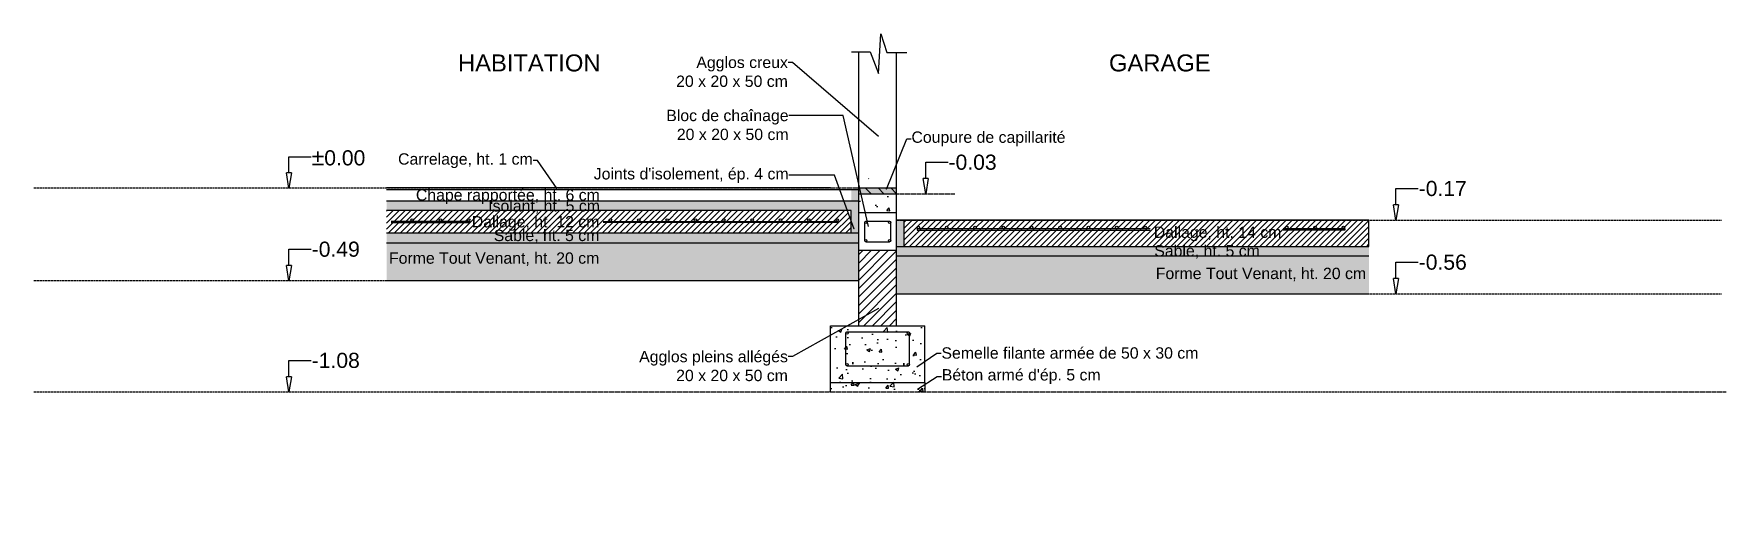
# Model space of a CAD drawing. Header units: millimetres. Extents: x -2464 to 6494, y -111 to 2448.
import ezdxf
from ezdxf import colors
from ezdxf.entities.mleader import LeaderData, LeaderLine
from ezdxf.math import Vec2, Vec3

# ---------------------------------------------------------------- set-up
doc = ezdxf.new("R2010")
doc.units = ezdxf.units.MM
doc.linetypes.add('ACAD_ISO02W100', pattern=[15, 12, -3])
doc.styles.get("Standard").update_dxf_attribs({"font": 'arial.ttf', "height": 60})

# ---------------------------------------------------------------- blocks, each defined once
blk = doc.blocks.new('_ClosedBlank')
at = {"color": 0, "linetype": 'ByBlock', "lineweight": -2}
for p, q in [((-1, 0.17), (0, 0)), ((-1, 0.17), (-1, -0.17)), ((0, 0), (-1, -0.17))]:
    blk.add_line(p, q, dxfattribs=at)

msp = doc.modelspace()

# ---------------------------------------------------------------- hatches: boundary and pattern name
h = msp.add_hatch()
h.set_pattern_fill('HONEY', color=30, scale=7)
h.paths.add_polyline_path([(1824.1, 1562.5), (-597, 1562.5), (-597, 1512.5), (1842.7, 1512.5)])
h.paths.add_polyline_path([(1903, 1562.5), (1824.1, 1562.5), (1842.7, 1512.5), (1863, 1512.5), (1863, 1392.5), (1903, 1392.5), (1903, 1402.5)])
h.paths.add_polyline_path([(-68.5, 1475), (553.1, 1475), (553.1, 1598.6), (-68.5, 1598.6)], flags=9)
h.paths.add_polyline_path([(-451.3, 1531.4), (552.5, 1531.4), (552.5, 1655), (-451.3, 1655)], flags=9)
h = msp.add_hatch(color=30)
h.dxf.hatch_style = 1
h.paths.add_polyline_path([(1863, 1392.5), (1903, 1392.5), (1903, 1402.5), (1903, 1622.5), (1863, 1622.5)])
h.paths.add_polyline_path([(2103, 1322.5), (2143, 1322.5), (2143, 1462.5), (2103, 1462.5)])
at = {"true_color": 0x136734}
h = msp.add_hatch(color=116, dxfattribs=at)
h.dxf.hatch_style = 1
h.paths.add_polyline_path([(2103, 1601.8), (2103, 1632.5), (1903, 1632.5), (1903, 1601.8)])
h = msp.add_hatch()
h.set_pattern_fill('ANSI31', color=256, scale=15, angle=90)
h.paths.add_polyline_path([(1929.8, 1682), (1956.5, 1682), (1948.2, 1632.5), (2103, 1632.5), (2103, 1601.8), (1943.1, 1601.8), (1943.2, 1602)])
h = msp.add_hatch()
h.set_pattern_fill('ANSI31', color=256, scale=7)
h.paths.add_polyline_path([(1863, 1392.5), (1863, 1458.1), (1842.7, 1512.5), (-597, 1512.5), (-597, 1392.5)])
h.paths.add_polyline_path([(588, 1455.5, -0.414214), (581, 1462.5, -1), (595, 1462.5, -0.414214), (588, 1455.5), (738, 1455.5, -0.414214), (731, 1462.5, -1), (745, 1462.5, -0.414214), (738, 1455.5), (888, 1455.5, -0.414214), (881, 1462.5, -1), (895, 1462.5, -0.414214), (888, 1455.5), (1038, 1455.5, -0.414214), (1031, 1462.5, -1), (1045, 1462.5, -0.414214), (1038, 1455.5), (1188, 1455.5, -0.414214), (1181, 1462.5, -1), (1195, 1462.5, -0.414214), (1188, 1455.5), (1338, 1455.5, -0.414214), (1331, 1462.5, -1), (1345, 1462.5, -0.414214), (1338, 1455.5), (1488, 1455.5, -0.414214), (1481, 1462.5, -1), (1495, 1462.5, -0.414214), (1488, 1455.5), (1638, 1455.5, -0.414214), (1631, 1462.5, -1), (1645, 1462.5, -0.414214), (1638, 1455.5), (1788, 1455.5, -0.414214), (1781, 1462.5, -1), (1795, 1462.5, -0.414214), (1788, 1455.5)], flags=16)
h.paths.add_polyline_path([(4603, 1322.5), (4603, 1462.5), (2143, 1462.5), (2143, 1322.5)])
h.paths.add_polyline_path([(2218, 1415.5, -0.414214), (2211, 1422.5, -1), (2225, 1422.5, -0.414214), (2218, 1415.5), (2368, 1415.5, -0.414214), (2361, 1422.5, -1), (2375, 1422.5, -0.414214), (2368, 1415.5), (2518, 1415.5, -0.414214), (2511, 1422.5, -1), (2525, 1422.5, -0.414214), (2518, 1415.5), (2668, 1415.5, -0.414214), (2661, 1422.5, -1), (2675, 1422.5, -0.414214), (2668, 1415.5), (2818, 1415.5, -0.414214), (2811, 1422.5, -1), (2825, 1422.5, -0.414214), (2818, 1415.5), (2968, 1415.5, -0.414214), (2961, 1422.5, -1), (2975, 1422.5, -0.414214), (2968, 1415.5), (3118, 1415.5, -0.414214), (3111, 1422.5, -1), (3125, 1422.5, -0.414214), (3118, 1415.5), (3268, 1415.5, -0.414214), (3261, 1422.5, -1), (3275, 1422.5, -0.414214), (3268, 1415.5), (3418, 1415.5, -0.414214), (3411, 1422.5, -1), (3425, 1422.5, -0.414214), (3418, 1415.5)], flags=16)
h.paths.add_polyline_path([(-68.5, 1475), (553.1, 1475), (553.1, 1598.6), (-68.5, 1598.6)], flags=9)
h.paths.add_polyline_path([(-155.2, 1390.5), (550.3, 1390.5), (550.3, 1514.2), (-155.2, 1514.2)], flags=9)
h.paths.add_polyline_path([(-39.1, 1317.2), (550, 1317.2), (550, 1440.9), (-39.1, 1440.9)], flags=9)
h.paths.add_polyline_path([(3448, 1235.9), (4037.1, 1235.9), (4037.1, 1359.6), (3448, 1359.6)], flags=9)
h.paths.add_polyline_path([(3443.1, 1335.1), (4148.6, 1335.1), (4148.6, 1458.7), (3443.1, 1458.7)], flags=24)
h = msp.add_hatch()
h.set_pattern_fill('AR-CONC', color=256)
h.paths.add_polyline_path([(2103, 1601.8), (1914.5, 1601.8), (1937.3, 1502.5), (2103, 1502.5)])
h.paths.add_polyline_path([(1914.5, 1601.8), (1903, 1601.8), (1903, 1502.5), (1937.3, 1502.5)])
h = msp.add_hatch()
h.set_pattern_fill('GRAVEL', color=14, scale=10)
h.paths.add_polyline_path([(-597, 1342.5), (-597, 1142.5), (1903, 1142.5), (1903, 1252.5), (1903, 1342.5)])
h.paths.add_polyline_path([(2103, 1272.5), (2103, 1072.5), (4603, 1072.5), (4603, 1272.5)])
h.paths.add_polyline_path([(-39.1, 1317.2), (550, 1317.2), (550, 1440.9), (-39.1, 1440.9)], flags=9)
h.paths.add_polyline_path([(-593.7, 1198.1), (549.7, 1198.1), (549.7, 1321.8), (-593.7, 1321.8)], flags=24)
h.paths.add_polyline_path([(3453.1, 1116.8), (4596.6, 1116.8), (4596.6, 1240.5), (3453.1, 1240.5)], flags=24)
h.paths.add_polyline_path([(3448, 1235.9), (4037.1, 1235.9), (4037.1, 1359.6), (3448, 1359.6)], flags=9)
h = msp.add_hatch()
h.set_pattern_fill('AR-SAND', color=150, scale=0.8)
h.paths.add_polyline_path([(1903, 1392.5), (-597, 1392.5), (-597, 1342.5), (1903, 1342.5)])
h.paths.add_polyline_path([(4603, 1322.5), (2103, 1322.5), (2103, 1272.5), (4603, 1272.5)])
h.paths.add_polyline_path([(3448, 1235.9), (4037.1, 1235.9), (4037.1, 1359.6), (3448, 1359.6)], flags=9)
h = msp.add_hatch()
h.set_pattern_fill('ANSI31', color=256, scale=10)
h.set_pattern_definition([(45, (0, 50), (-22.45064, 22.45064), [])])
h.paths.add_polyline_path([(1903, 902.5), (2103, 902.5), (2103, 1302.5), (1903, 1302.5)])
h = msp.add_hatch()
h.set_pattern_fill('AR-CONC', color=256)
h.paths.add_polyline_path([(2253, 902.5), (1753, 902.5), (1753, 552.5), (2253, 552.5)])
edge = h.paths.add_edge_path(flags=16)
edge.add_arc((2134.4, 680.9), 14.9, 270, 360, ccw=False)
edge.add_line((2134.4, 666.1), (1871.6, 666.1))
edge.add_arc((1871.6, 680.9), 14.9, 180, 270, ccw=False)
edge.add_line((1856.7, 680.9), (1856.7, 836.6))
edge.add_arc((1871.6, 836.6), 14.9, 90, 180, ccw=False)
edge.add_line((1871.6, 851.4), (2134.4, 851.4))
edge.add_arc((2134.4, 836.6), 14.9, 0, 90, ccw=False)
edge.add_line((2149.2, 836.6), (2149.2, 680.9))
edge = h.paths.add_edge_path(flags=16)
edge.add_arc((2134.4, 836.6), 14.9, -180, 0, ccw=False)
edge.add_arc((2134.4, 836.6), 14.9, 90, 180, ccw=False)
edge.add_line((2134.4, 851.4), (1871.6, 851.4))
edge.add_arc((1871.6, 836.6), 14.9, 0, 90, ccw=False)
edge.add_arc((1871.6, 836.6), 14.9, -180, 0, ccw=False)
edge.add_line((1856.7, 836.6), (1856.7, 680.9))
edge.add_arc((1871.6, 680.9), 14.9, 0, 180, ccw=False)
edge.add_arc((1871.6, 680.9), 14.9, -90, 0, ccw=False)
edge.add_line((1871.6, 666.1), (2134.4, 666.1))
edge.add_arc((2134.4, 680.9), 14.9, 180, 270, ccw=False)
edge.add_arc((2134.4, 680.9), 14.9, 0, 180, ccw=False)
edge.add_line((2149.2, 680.9), (2149.2, 836.6))
h.paths.add_polyline_path([(2253, 602.5), (2253, 552.5)], flags=17)

# ---------------------------------------------------------------- linework, layer by layer
for p, q in [((2006.4, 2238), (2019.8, 2448.2)), ((2019.8, 2448.2), (2051.6, 2350)), ((1864.6, 2352.5), (1962.8, 2352.5)), ((1903, 902.5), (1903, 2352.5)), ((1962.8, 2352.5), (2006.4, 2238)), ((2051.6, 2350), (2103, 2350)), ((2103, 902.5), (2103, 2350)), ((2103, 2350), (2157.2, 2350)), ((1753, 1632.5), (-597, 1632.5)), ((1903, 1622.5), (-597, 1622.5)), ((1903, 1632.5), (2103, 1632.5)), ((1903, 1562.5), (-597, 1562.5)), ((1903, 1601.8), (2103, 1601.8)), ((1863, 1512.5), (-597, 1512.5)), ((-572, 1448.5), (-155.2, 1448.5)), ((-155.1, 1455.5), (-571.9, 1455.5)), ((549.5, 1455.5), (1794.9, 1455.5)), ((1794.9, 1448.5), (549.8, 1448.5)), ((1794.9, 1455.5), (1794.9, 1448.5)), ((1863, 1392.5), (1863, 1512.5)), ((1903, 1502.5), (2103, 1502.5)), ((1934.1, 1352.5), (1934.1, 1449.8)), ((1940.1, 1455.8), (2065.9, 1455.8)), ((2071.9, 1352.5), (2071.9, 1449.8)), ((4603, 1462.5), (2103, 1462.5)), ((2143, 1322.5), (2143, 1462.5)), ((4603, 1322.5), (4603, 1462.5)), ((1903, 1392.5), (-597, 1392.5)), ((1903, 1202.5), (1903, 1402.5)), ((1940.1, 1346.5), (2065.9, 1346.5)), ((3444.5, 1415.5), (2211, 1415.5)), ((2211, 1415.5), (2211, 1408.5)), ((2211, 1408.5), (3444.5, 1408.5)), ((4475, 1415.4), (4150.1, 1415.4)), ((4475, 1408.4), (4150.1, 1408.4)), ((4475, 1415.4), (4475, 1408.4)), ((-597, 1342.5), (1903, 1342.5)), ((1901.8, 1302.5), (2103, 1302.5)), ((2103, 1322.5), (4603, 1322.5)), ((2103, 1272.5), (4603, 1272.5)), ((1903, 1052.5), (1903, 1252.5)), ((-597, 1142.5), (1903, 1142.5)), ((2103, 1072.5), (4603, 1072.5)), ((1753, 602.5), (1753, 902.5)), ((1753, 902.5), (2253, 902.5)), ((2253, 602.5), (2253, 902.5)), ((1834.4, 696.7), (1834.4, 863.8)), ((1840.4, 869.8), (2165.6, 869.8)), ((2171.6, 696.7), (2171.6, 863.8)), ((1840.4, 690.7), (2165.6, 690.7)), ((1753, 552.5), (1753, 602.5)), ((1753, 602.5), (2253, 602.5)), ((1753, 602.5), (2253, 602.5)), ((2253, 602.5), (2253, 552.5))]:
    msp.add_line(p, q)
at = {"linetype": 'ACAD_ISO02W100'}
for p, q in [((-2463.9, 1632.5), (1903, 1632.5)), ((2103, 1462.5), (6469.8, 1462.5)), ((-2463.9, 1142.5), (1903, 1142.5)), ((2103, 1072.5), (6469.8, 1072.5)), ((-2463.9, 552.5), (6494.1, 552.5))]:
    msp.add_line(p, q, dxfattribs=at)
at = {"color": 84, "linetype": 'ACAD_ISO02W100'}
msp.add_line((2103, 1601.8), (2411.5, 1601.8), dxfattribs=at)
for centre, radius in [((-462, 1462.5), 7), ((-312, 1462.5), 7), ((-162, 1462.5), 7), ((588, 1462.5), 7), ((738, 1462.5), 7), ((888, 1462.5), 7), ((1038, 1462.5), 7), ((1188, 1462.5), 7), ((1338, 1462.5), 7), ((1488, 1462.5), 7), ((1638, 1462.5), 7), ((1788, 1462.5), 7), ((1940.1, 1449.8), 6), ((2065.9, 1449.8), 6), ((1940.1, 1352.5), 6), ((2065.9, 1352.5), 6), ((2218, 1422.5), 7), ((2368, 1422.5), 7), ((2518, 1422.5), 7), ((2668, 1422.5), 7), ((2818, 1422.5), 7), ((2968, 1422.5), 7), ((3118, 1422.5), 7), ((3268, 1422.5), 7), ((3418, 1422.5), 7), ((4168, 1422.5), 7), ((4318, 1422.5), 7), ((4468, 1422.5), 7), ((1840.4, 863.8), 6), ((2165.6, 863.8), 6), ((1840.4, 696.7), 6), ((2165.6, 696.7), 6)]:
    msp.add_circle(centre, radius)

# ---------------------------------------------------------------- texts
for s, width, gutter_width, insert, char_height, attachment_point in [('HABITATION', 1585.598, 300, (-218.7, 2339.2), 90, 1), ('GARAGE', 1585.598, 300, (3765, 2339.2), 90, 3), ('Chape rapportée, ht. 6 cm', 1441.112, 12.5, (532.1, 1625.2), 60, 3), ('Dallage, ht. 12 cm', 1441.112, 12.5, (529.9, 1483.5), 60, 3), ('Dallage, ht. 14 cm', 1441.112, 12.5, (3464.5, 1428.1), 60, 1)]:
    msp.add_mtext_dynamic_manual_height_columns(s, width=width, gutter_width=gutter_width, heights=[0], dxfattribs=dict(insert=insert, char_height=char_height, attachment_point=attachment_point))
at = {"color": 30, "insert": (532.7, 1567.7), "char_height": 60, "attachment_point": 3}
msp.add_mtext_dynamic_manual_height_columns('Isolant, ht. 5 cm', width=1441.112, gutter_width=12.5, heights=[0], dxfattribs=at)
at = {"color": 152, "true_color": 0x2776bb, "char_height": 60}
for insert, attachment_point in [((529.6, 1411), 3), ((3466.8, 1329.7), 1)]:
    msp.add_mtext_dynamic_manual_height_columns('Sable, ht. 5 cm', width=1441.112, gutter_width=12.5, heights=[0], dxfattribs=dict(at, insert=insert, attachment_point=attachment_point))
at = {"color": 14, "char_height": 60}
for insert, attachment_point in [((529.3, 1291.1), 3), ((3475, 1209.8), 1)]:
    msp.add_mtext_dynamic_manual_height_columns('Forme Tout Venant, ht. 20 cm', width=1441.112, gutter_width=12.5, heights=[0], dxfattribs=dict(at, insert=insert, attachment_point=attachment_point))

# ---------------------------------------------------------------- leaders
ml = msp.add_multileader_mtext('Standard')
ml.set_content('Agglos creux\\P20 x 20 x 50 cm', color=256)
ml.set_leader_properties()
ml.build(insert=Vec2(0, 0))
ctx = ml.context
ctx.base_point, ctx.char_height, ctx.plane_origin = Vec3(941.7, 2296.8), 60, Vec3(1788.3, 2112)
ctx.text_align_type = 2
notes = []
notes.append((ctx, [(1, (1, 1, 0), (1552.4, 2296.8), (-1, 0), 22.9, [(0, [(2009.6, 1901.6)], 0, [])])]))
ctx.mtext.insert, ctx.mtext.alignment, ctx.mtext.flow_direction = Vec3(1527.5, 2327.3), 3, 5
ml = msp.add_multileader_mtext('Standard')
ml.set_content('Bloc de chaînage\\P20 x 20 x 50 cm', color=256)
ml.set_leader_properties()
ml.build(insert=Vec2(0, 0))
ctx = ml.context
ctx.base_point, ctx.char_height, ctx.plane_origin = Vec3(891.1, 2015.4), 60, Vec3(1713.9, 1616.3)
ctx.text_align_type = 2
notes.append((ctx, [(1, (1, 1, 0), (1819.3, 2015.4), (-1, 0), 286, [(0, [(1955.2, 1425.1)], 0, [])])]))
ctx.mtext.insert, ctx.mtext.alignment, ctx.mtext.flow_direction = Vec3(1531.3, 2046), 3, 5
at = {"color": 84}
ml = msp.add_multileader_mtext('Standard', dxfattribs=at)
ml.set_content('Coupure de capillarité', color=84)
ml.set_leader_properties()
ml.build(insert=Vec2(0, 0))
ctx = ml.context
ctx.base_point, ctx.char_height, ctx.plane_origin = Vec3(2179.6, 1892.9), 60, Vec3(1827.5, 1625.3)
notes.append((ctx, [(0, (1, 1, 0), (2156.7, 1892.9), (1, 0), 22.9, [(0, [(2048.8, 1621.6)], 0, [])])]))
ctx.mtext.insert, ctx.mtext.flow_direction = Vec3(2181.6, 1931.2), 5
ml = msp.add_multileader_mtext('Standard')
ml.set_content('{\\H1.08333x;±}0.00', color=256)
ml.set_leader_properties()
ml.set_arrow_properties(name='CLOSEDBLANK')
ml.build(insert=Vec2(0, 0))
ml.multileader.update_dxf_attribs({"arrow_head_size": 80})
ctx = ml.context
ctx.base_point, ctx.char_height, ctx.arrow_head_size, ctx.plane_origin = Vec3(-995.1, 1797.7), 80, 80, Vec3(-1113.5, 1635.7)
notes.append((ctx, [(0, (1, 1, 0), (-1113.5, 1797.7), (1, 0), 118.4, [(0, [(-1113.5, 1631.5)], 0, [])])]))
ctx.mtext.insert, ctx.mtext.width, ctx.mtext.flow_direction = Vec3(-993.1, 1838.4), 212.969, 5
ml = msp.add_multileader_mtext('Standard')
ml.set_content('Carrelage, ht. 1 cm', color=256)
ml.set_leader_properties()
ml.build(insert=Vec2(0, 0))
ctx = ml.context
ctx.base_point, ctx.char_height, ctx.plane_origin = Vec3(-528.5, 1776.9), 60, Vec3(530.1, 1628.7)
ctx.text_align_type = 2
notes.append((ctx, [(0, (1, 1, 0), (201.6, 1776.9), (-1, 0), 22.9, [(0, [(308.9, 1625)], 0, [])])]))
ctx.mtext.insert, ctx.mtext.alignment, ctx.mtext.flow_direction = Vec3(176.7, 1815.7), 3, 5
ml = msp.add_multileader_mtext('Standard', dxfattribs=at)
ml.set_content('-0.03', color=84)
ml.set_leader_properties()
ml.set_arrow_properties(name='CLOSEDBLANK')
ml.build(insert=Vec2(0, 0))
ml.multileader.update_dxf_attribs({"arrow_head_size": 80})
ctx = ml.context
ctx.base_point, ctx.char_height, ctx.arrow_head_size, ctx.plane_origin = Vec3(2375.7, 1768), 80, 80, Vec3(2257.2, 1606)
notes.append((ctx, [(0, (1, 1, 0), (2257.2, 1768), (1, 0), 118.4, [(0, [(2257.2, 1601.8)], 0, [])])]))
ctx.mtext.insert, ctx.mtext.flow_direction = Vec3(2377.7, 1808.7), 5
at = {"color": 30}
ml = msp.add_multileader_mtext('Standard', dxfattribs=at)
ml.set_content("Joints d'isolement, ép. 4 cm", color=30)
ml.set_leader_properties()
ml.build(insert=Vec2(0, 0))
ctx = ml.context
ctx.base_point, ctx.char_height, ctx.plane_origin = Vec3(505.3, 1699.1), 60, Vec3(2101.9, 1414.3)
ctx.text_align_type = 2
notes.append((ctx, [(0, (1, 1, 0), (1773.4, 1699.1), (-1, 0), 240.1, [(0, [(1880.6, 1410.6)], 0, [])])]))
ctx.mtext.insert, ctx.mtext.alignment, ctx.mtext.flow_direction = Vec3(1531.3, 1737.4), 3, 5
ml = msp.add_multileader_mtext('Standard')
ml.set_content('-0.17', color=256)
ml.set_leader_properties()
ml.set_arrow_properties(name='CLOSEDBLANK')
ml.build(insert=Vec2(0, 0))
ml.multileader.update_dxf_attribs({"arrow_head_size": 80})
ctx = ml.context
ctx.base_point, ctx.char_height, ctx.arrow_head_size, ctx.plane_origin = Vec3(4864.6, 1628.8), 80, 80, Vec3(4746.2, 1466.7)
notes.append((ctx, [(0, (1, 1, 0), (4746.2, 1628.8), (1, 0), 118.4, [(0, [(4746.2, 1462.5)], 0, [])])]))
ctx.mtext.insert, ctx.mtext.flow_direction = Vec3(4866.6, 1669.5), 5
ml = msp.add_multileader_mtext('Standard')
ml.set_content('-0.49', color=256)
ml.set_leader_properties()
ml.set_arrow_properties(name='CLOSEDBLANK')
ml.build(insert=Vec2(0, 0))
ml.multileader.update_dxf_attribs({"arrow_head_size": 80})
ctx = ml.context
ctx.base_point, ctx.char_height, ctx.arrow_head_size, ctx.plane_origin = Vec3(-995.1, 1307.4), 80, 80, Vec3(-1113.5, 1145.4)
notes.append((ctx, [(0, (1, 1, 0), (-1113.5, 1307.4), (1, 0), 118.4, [(0, [(-1113.5, 1141.2)], 0, [])])]))
ctx.mtext.insert, ctx.mtext.flow_direction = Vec3(-993.1, 1348.1), 5
ml = msp.add_multileader_mtext('Standard')
ml.set_content('-0.56', color=256)
ml.set_leader_properties()
ml.set_arrow_properties(name='CLOSEDBLANK')
ml.build(insert=Vec2(0, 0))
ml.multileader.update_dxf_attribs({"arrow_head_size": 80})
ctx = ml.context
ctx.base_point, ctx.char_height, ctx.arrow_head_size, ctx.plane_origin = Vec3(4864.6, 1238.8), 80, 80, Vec3(4746.2, 1076.7)
notes.append((ctx, [(0, (1, 1, 0), (4746.2, 1238.8), (1, 0), 118.4, [(0, [(4746.2, 1072.5)], 0, [])])]))
ctx.mtext.insert, ctx.mtext.flow_direction = Vec3(4866.6, 1279.5), 5
ml = msp.add_multileader_mtext('Standard')
ml.set_content('Agglos pleins allégés\\P20 x 20 x 50 cm', color=256)
ml.set_leader_properties()
ml.build(insert=Vec2(0, 0))
ctx = ml.context
ctx.base_point, ctx.char_height, ctx.plane_origin = Vec3(741.4, 739.2), 60, Vec3(1788.5, 999.9)
ctx.text_align_type = 2
notes.append((ctx, [(1, (1, 1, 0), (1552.5, 739.2), (-1, 0), 22.9, [(0, [(2009.8, 996.2)], 0, [])])]))
ctx.mtext.insert, ctx.mtext.alignment, ctx.mtext.flow_direction = Vec3(1527.7, 769.7), 3, 5
ml = msp.add_multileader_mtext('Standard')
ml.set_content('-1.08', color=256)
ml.set_leader_properties()
ml.set_arrow_properties(name='CLOSEDBLANK')
ml.build(insert=Vec2(0, 0))
ml.multileader.update_dxf_attribs({"arrow_head_size": 80})
ctx = ml.context
ctx.base_point, ctx.char_height, ctx.arrow_head_size, ctx.plane_origin = Vec3(-995.1, 718.8), 80, 80, Vec3(-1113.5, 556.7)
notes.append((ctx, [(0, (1, 1, 0), (-1113.5, 718.8), (1, 0), 118.4, [(0, [(-1113.5, 552.5)], 0, [])])]))
ctx.mtext.insert, ctx.mtext.flow_direction = Vec3(-993.1, 759.5), 5
ml = msp.add_multileader_mtext('Standard')
ml.set_content('Semelle filante armée de 50 x 30 cm', color=256)
ml.set_leader_properties()
ml.build(insert=Vec2(0, 0))
ctx = ml.context
ctx.base_point, ctx.char_height, ctx.plane_origin = Vec3(2338.4, 758.1), 60, Vec3(1986.3, 687.5)
notes.append((ctx, [(0, (1, 1, 0), (2315.5, 758.1), (1, 0), 22.9, [(0, [(2207.6, 683.8)], 0, [])])]))
ctx.mtext.insert, ctx.mtext.flow_direction = Vec3(2340.4, 788.6), 5
ml = msp.add_multileader_mtext('Standard')
ml.set_content("Béton armé d'ép. 5 cm", color=256)
ml.set_leader_properties()
ml.build(insert=Vec2(0, 0))
ctx = ml.context
ctx.base_point, ctx.char_height, ctx.plane_origin = Vec3(2340.4, 634.5), 60, Vec3(1989, 568.8)
notes.append((ctx, [(0, (1, 1, 0), (2317.5, 634.5), (1, 0), 22.9, [(0, [(2210.3, 565)], 0, [])])]))
ctx.mtext.insert, ctx.mtext.flow_direction = Vec3(2342.4, 672.9), 5
for ctx, leaders in notes:
    for number, flags, end, landing, length, lines in leaders:
        leader = LeaderData()
        leader.index, (leader.has_last_leader_line, leader.has_dogleg_vector, leader.attachment_direction) = number, flags
        leader.last_leader_point, leader.dogleg_vector, leader.dogleg_length = Vec3(end), Vec3(landing), length
        for number, points, colour, breaks in lines:
            line = LeaderLine()
            line.index, line.vertices, line.color, line.breaks = number, Vec3.list(points), colors.encode_raw_color(colour), breaks
            leader.lines.append(line)
        ctx.leaders.append(leader)

doc.saveas('drawing.dxf')
